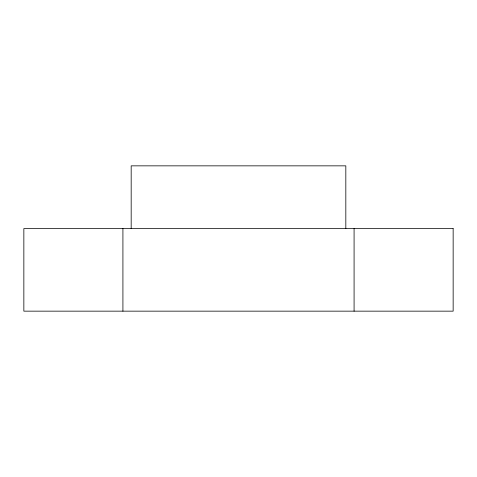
<?xml version="1.0" encoding="UTF-8"?>
<svg xmlns="http://www.w3.org/2000/svg" width="477" height="477" viewBox="0 0 477 477"><rect width="100%" height="100%" fill="white"/><g stroke="black" fill="none" stroke-linecap="round" stroke-linejoin="round"><path stroke-width="0.72" d="M354.083 228.59L354.083 311.153M345.825 228.59L345.825 165.847L131.175 165.847L131.175 228.59M122.917 228.59L122.917 311.153M453.15 228.59L23.85 228.59L23.85 311.153L453.15 311.153L453.15 228.59"/></g></svg>
